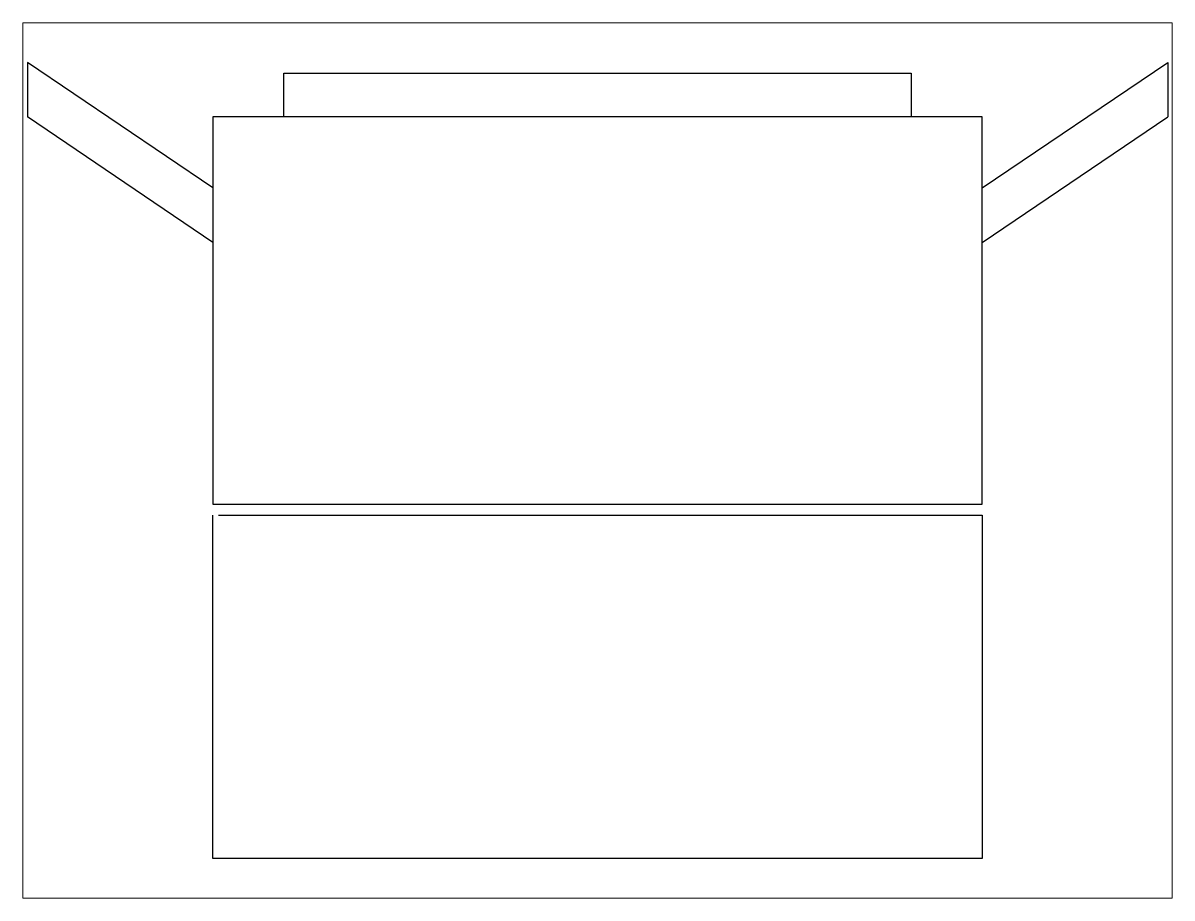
# Paper-space layout 'Layout1' of a CAD drawing. Header units: millimetres. Extents: x 1.05 to 9.45, y 0.8 to 7.2.
# The model-space entities are those that its viewports show. They can reach past a viewport. Long polylines and large blocks are cut down to what shows.
import ezdxf

# ---------------------------------------------------------------- set-up
doc = ezdxf.new("R2010")
doc.units = ezdxf.units.MM
doc.header["$MEASUREMENT"] = 0

# ---------------------------------------------------------------- blocks, each defined once
blk = doc.blocks.new('KOPIERINGMASKIN_STOR_F')
for p, q in [((-170, 730), (-170, 680)), ((0, 615), (-170, 730)), ((705, 615), (875, 730)), ((875, 730), (875, 680)), ((65, 720), (640, 720)), ((65, 680), (65, 720)), ((640, 720), (640, 680)), ((0, 565), (-170, 680)), ((0, 680), (0, 325)), ((705, 680), (0, 680)), ((705, 565), (875, 680)), ((705, 325), (705, 680)), ((0, 325), (705, 325)), ((0, 0), (0, 315)), ((5, 315), (705, 315)), ((705, 315), (705, 0)), ((705, 0), (0, 0))]:
    blk.add_line(p, q)

msp = doc.modelspace()

# ---------------------------------------------------------------- block references
msp.add_blockref('KOPIERINGMASKIN_STOR_F', (0, 0))

psp = doc.layouts.get("Layout1")

# ---------------------------------------------------------------- viewports
at = {"layer": '0'}
psp.add_viewport(center=(5.25, 4), size=(8.4, 6.4), view_center_point=(352.4658, 365.0273), view_height=802.294223, dxfattribs=at)

doc.saveas('drawing.dxf')
